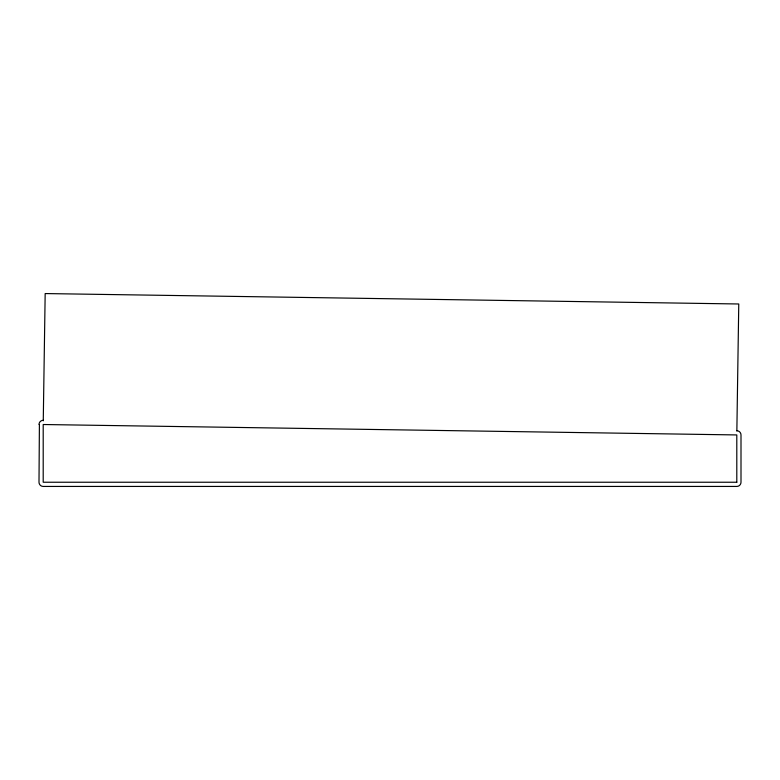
<?xml version="1.0" encoding="UTF-8"?>
<svg xmlns="http://www.w3.org/2000/svg" width="780" height="780" viewBox="0 0 780 780"><rect width="100%" height="100%" fill="white"/><g stroke="black" fill="none" stroke-linecap="round" stroke-linejoin="round"><path stroke-width="1.17" d="M43.261 420.81L45.172 293.563L738.767 303.985L736.856 430.979M736.866 430.735A4.202 4.202 0 0 1 741 434.938L741 482.235A4.202 4.202 0 0 1 736.798 486.437L43.202 486.437A4.202 4.202 0 0 1 39 482.235L39.4 424.515M39 424.515A4.202 4.202 0 0 1 43.261 420.313M736.798 482.235L43.202 482.235L43.202 424.515L736.798 434.938L736.798 482.235"/></g></svg>
